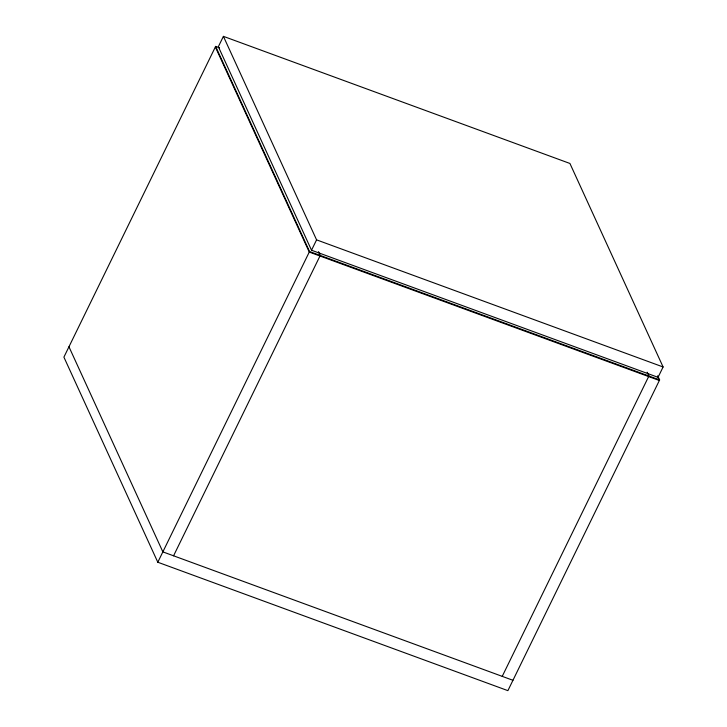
<?xml version="1.0" encoding="UTF-8"?>
<svg xmlns="http://www.w3.org/2000/svg" width="727" height="727" viewBox="0 0 727 727"><rect width="100%" height="100%" fill="white"/><g stroke="black" fill="none" stroke-linecap="round" stroke-linejoin="round"><path stroke-width="1.09" d="M219.536 47.846L215.637 46.41L63.903 357.139L157.804 562.235L507.891 690.65L659.625 379.93L657.735 375.804M223.407 36.35L218.345 46.71L311.519 250.224L658.044 377.331L663.097 366.971L569.923 163.457L223.407 36.35L316.581 239.865L663.097 366.971M157.804 562.235L309.538 251.506L215.637 46.41M311.519 250.224L316.581 239.865M173.571 555.801L320.253 255.441L318.517 251.651M502.23 676.364L648.911 375.995L647.175 372.206M309.538 251.506L659.625 379.93M512.944 680.29L162.857 551.875L68.956 346.779M657.453 376.377L659.344 380.503L309.257 252.078L215.356 46.991"/></g></svg>
